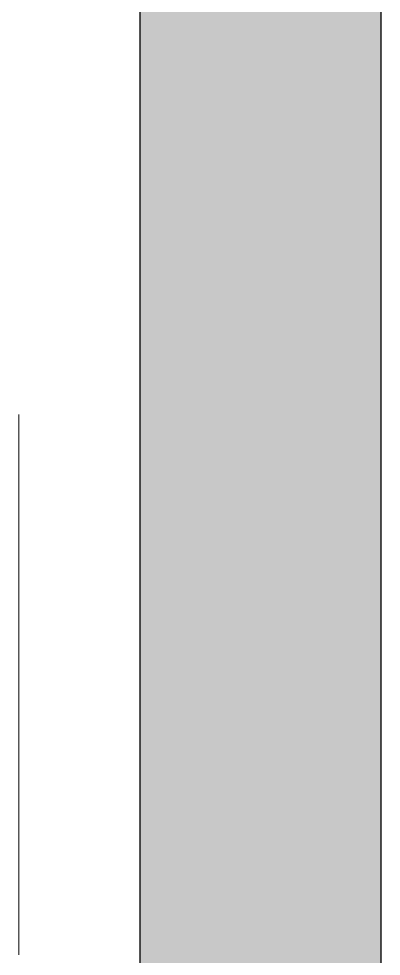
# Model space of a CAD drawing. Header units: millimetres. Extents: x 68869 to 96007, y -1987 to 27400.
# Drawn here: x 87480.3 to 87510.3, y 4777.5 to 4855.2 of the extents above; entities that cross this region are included whole.
import ezdxf

# ---------------------------------------------------------------- set-up
doc = ezdxf.new("R2010")
doc.units = ezdxf.units.MM
doc.layers.add('A-WALL-4', color=7, linetype='Continuous', lineweight=30, true_color=0x3c3c3c)
doc.layers.add('I-WALL-1', color=7, linetype='Continuous', lineweight=9, true_color=0x787878)
doc.layers.add('I-WALL', color=7, linetype='Continuous', lineweight=9)
doc.layers.add('P-SANR-FIXT', color=7, linetype='Continuous', lineweight=9)

# ---------------------------------------------------------------- blocks, each defined once
blk = doc.blocks.new('Sanitary_Toilet-Accessories_Gessi_Wall-mounted-paper-roll-holder-65449 - Chrome-30913797-Развертка 2_16-3')
at = {"layer": 'P-SANR-FIXT'}
blk.add_line((-70840.035, 4822.395), (-70840.035, 4777.605), dxfattribs=at)

msp = doc.modelspace()

# ---------------------------------------------------------------- hatches: boundary and pattern name
at = {"layer": 'I-WALL-1'}
h = msp.add_hatch(dxfattribs=at)
h.set_pattern_fill('FP_13', color=256, style=0, pattern_type=2)
h.set_pattern_definition([(0, (158320.344, 0), (30.48, 7.62), [2.515, -20.345, 2.515, -20.345, -121.92]), (0, (158320.344, 0), (30.48, 7.62), [-45.72, 2.515, -43.205, 2.515, -20.345, -53.34]), (0, (158320.344, 0), (30.48, 7.62), [-114.3, 2.515, -12.725, 2.515, -35.585]), (120, (158331.774, 3.81), (-21.8391136, 22.5864543), [2.515, -20.345, 2.515, -20.345, -121.92]), (120, (158331.774, 3.81), (-21.8391136, 22.5864543), [-45.72, 2.515, -43.205, 2.515, -20.345, -53.34]), (120, (158331.774, 3.81), (-21.8391136, 22.5864543), [-114.3, 2.515, -12.725, 2.515, -35.585]), (240, (158335.584, 19.05), (-8.6408864, -30.2064543), [2.515, -20.345, 2.515, -20.345, -121.92]), (240, (158335.584, 19.05), (-8.6408864, -30.2064543), [-45.72, 2.515, -43.205, 2.515, -20.345, -53.34]), (240, (158335.584, 19.05), (-8.6408864, -30.2064543), [-114.3, 2.515, -12.725, 2.515, -35.585])])
h.paths.add_polyline_path([(87510.344, 4200), (87510.344, 5695.167), (87490.344, 5620.526), (87490.344, 4200)])
h.paths.add_polyline_path([(87490.344, 5735.23), (87510.344, 5735.23), (87510.344, 8080), (87490.344, 8080), (87490.344, 6000)])

# ---------------------------------------------------------------- linework, layer by layer
at = {"layer": 'A-WALL-4'}
for p, q in [((87510.344, 4200), (87510.344, 5695.167)), ((87490.344, 5620.526), (87490.344, 4200))]:
    msp.add_line(p, q, dxfattribs=at)
at = {"layer": 'I-WALL'}
msp.add_line((87510.344, 5695.167), (87510.344, 4194.725), dxfattribs=at)

# ---------------------------------------------------------------- block references
at = {"layer": 'P-SANR-FIXT'}
msp.add_blockref('Sanitary_Toilet-Accessories_Gessi_Wall-mounted-paper-roll-holder-65449 - Chrome-30913797-Развертка 2_16-3', (158320.344, 0), dxfattribs=at)

doc.saveas('drawing.dxf')
